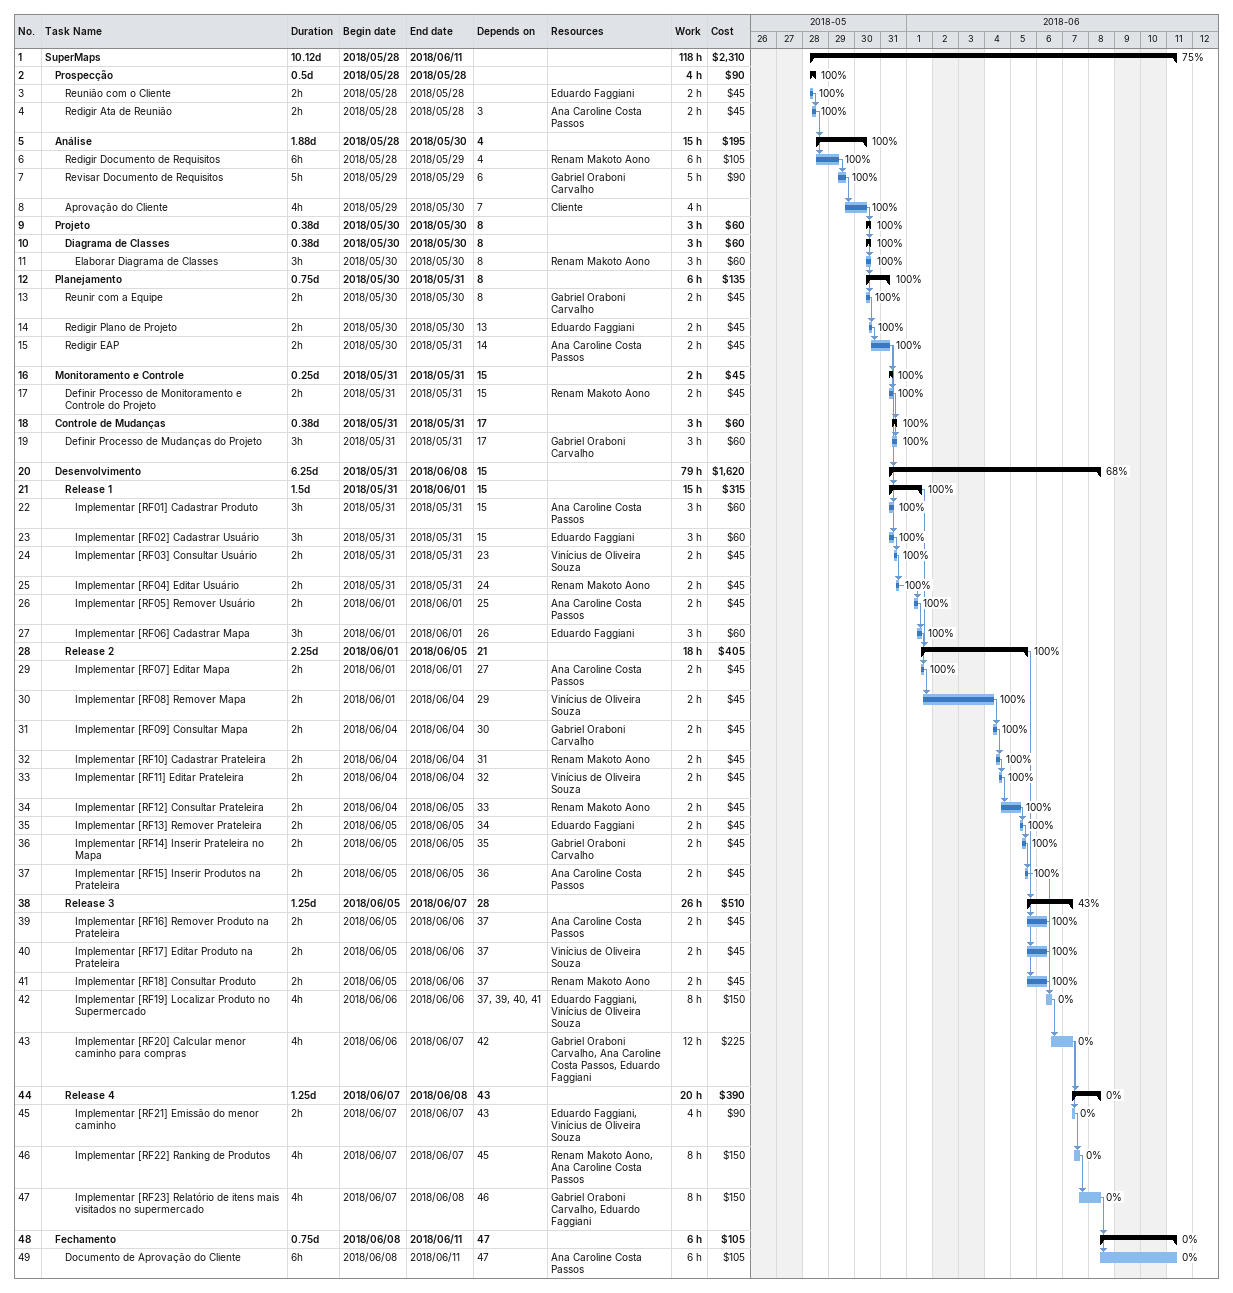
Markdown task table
| ID | Level | Task | Duration | Start | Finish | Predecessors | Resources | % complete | Work (h) | Cost ($) |
|---|---|---|---|---|---|---|---|---|---|---|
| 1 | 1 | **SuperMaps** | 10.12d | 2018-05-28 | 2018-06-11 |  |  | 75 | 118 | 2310 |
| 2 | 2 | **Prospecção** | 0.5d | 2018-05-28 | 2018-05-28 |  |  | 100 | 4 | 90 |
| 3 | 3 | Reunião com o Cliente | 2h | 2018-05-28 | 2018-05-28 |  | Eduardo Faggiani | 100 | 2 | 45 |
| 4 | 3 | Redigir Ata de Reunião | 2h | 2018-05-28 | 2018-05-28 | 3 | Ana Caroline Costa Passos | 100 | 2 | 45 |
| 5 | 2 | **Análise** | 1.88d | 2018-05-28 | 2018-05-30 | 4 |  | 100 | 15 | 195 |
| 6 | 3 | Redigir Documento de Requisitos | 6h | 2018-05-28 | 2018-05-29 | 4 | Renam Makoto Aono | 100 | 6 | 105 |
| 7 | 3 | Revisar Documento de Requisitos | 5h | 2018-05-29 | 2018-05-29 | 6 | Gabriel Oraboni Carvalho | 100 | 5 | 90 |
| 8 | 3 | Aprovação do Cliente | 4h | 2018-05-29 | 2018-05-30 | 7 | Cliente | 100 | 4 |  |
| 9 | 2 | **Projeto** | 0.38d | 2018-05-30 | 2018-05-30 | 8 |  | 100 | 3 | 60 |
| 10 | 3 | **Diagrama de Classes** | 0.38d | 2018-05-30 | 2018-05-30 | 8 |  | 100 | 3 | 60 |
| 11 | 4 | Elaborar Diagrama de Classes | 3h | 2018-05-30 | 2018-05-30 | 8 | Renam Makoto Aono | 100 | 3 | 60 |
| 12 | 2 | **Planejamento** | 0.75d | 2018-05-30 | 2018-05-31 | 8 |  | 100 | 6 | 135 |
| 13 | 3 | Reunir com a Equipe | 2h | 2018-05-30 | 2018-05-30 | 8 | Gabriel Oraboni Carvalho | 100 | 2 | 45 |
| 14 | 3 | Redigir Plano de Projeto | 2h | 2018-05-30 | 2018-05-30 | 13 | Eduardo Faggiani | 100 | 2 | 45 |
| 15 | 3 | Redigir EAP | 2h | 2018-05-30 | 2018-05-31 | 14 | Ana Caroline Costa Passos | 100 | 2 | 45 |
| 16 | 2 | **Monitoramento e Controle** | 0.25d | 2018-05-31 | 2018-05-31 | 15 |  | 100 | 2 | 45 |
| 17 | 3 | Definir Processo de Monitoramento e Controle do Projeto | 2h | 2018-05-31 | 2018-05-31 | 15 | Renam Makoto Aono | 100 | 2 | 45 |
| 18 | 2 | **Controle de Mudanças** | 0.38d | 2018-05-31 | 2018-05-31 | 17 |  | 100 | 3 | 60 |
| 19 | 3 | Definir Processo de Mudanças do Projeto | 3h | 2018-05-31 | 2018-05-31 | 17 | Gabriel Oraboni Carvalho | 100 | 3 | 60 |
| 20 | 2 | **Desenvolvimento** | 6.25d | 2018-05-31 | 2018-06-08 | 15 |  | 68 | 79 | 1620 |
| 21 | 3 | **Release 1** | 1.5d | 2018-05-31 | 2018-06-01 | 15 |  | 100 | 15 | 315 |
| 22 | 4 | Implementar [RF01] Cadastrar Produto | 3h | 2018-05-31 | 2018-05-31 | 15 | Ana Caroline Costa Passos | 100 | 3 | 60 |
| 23 | 4 | Implementar [RF02] Cadastrar Usuário | 3h | 2018-05-31 | 2018-05-31 | 15 | Eduardo Faggiani | 100 | 3 | 60 |
| 24 | 4 | Implementar [RF03] Consultar Usuário | 2h | 2018-05-31 | 2018-05-31 | 23 | Vinícius de Oliveira Souza | 100 | 2 | 45 |
| 25 | 4 | Implementar [RF04] Editar Usuário | 2h | 2018-05-31 | 2018-05-31 | 24 | Renam Makoto Aono | 100 | 2 | 45 |
| 26 | 4 | Implementar [RF05] Remover Usuário | 2h | 2018-06-01 | 2018-06-01 | 25 | Ana Caroline Costa Passos | 100 | 2 | 45 |
| 27 | 4 | Implementar [RF06] Cadastrar Mapa | 3h | 2018-06-01 | 2018-06-01 | 26 | Eduardo Faggiani | 100 | 3 | 60 |
| 28 | 3 | **Release 2** | 2.25d | 2018-06-01 | 2018-06-05 | 21 |  | 100 | 18 | 405 |
| 29 | 4 | Implementar [RF07] Editar Mapa | 2h | 2018-06-01 | 2018-06-01 | 27 | Ana Caroline Costa Passos | 100 | 2 | 45 |
| 30 | 4 | Implementar [RF08] Remover Mapa | 2h | 2018-06-01 | 2018-06-04 | 29 | Vinícius de Oliveira Souza | 100 | 2 | 45 |
| 31 | 4 | Implementar [RF09] Consultar Mapa | 2h | 2018-06-04 | 2018-06-04 | 30 | Gabriel Oraboni Carvalho | 100 | 2 | 45 |
| 32 | 4 | Implementar [RF10] Cadastrar Prateleira | 2h | 2018-06-04 | 2018-06-04 | 31 | Renam Makoto Aono | 100 | 2 | 45 |
| 33 | 4 | Implementar [RF11] Editar Prateleira | 2h | 2018-06-04 | 2018-06-04 | 32 | Vinícius de Oliveira Souza | 100 | 2 | 45 |
| 34 | 4 | Implementar [RF12] Consultar Prateleira | 2h | 2018-06-04 | 2018-06-05 | 33 | Renam Makoto Aono | 100 | 2 | 45 |
| 35 | 4 | Implementar [RF13] Remover Prateleira | 2h | 2018-06-05 | 2018-06-05 | 34 | Eduardo Faggiani | 100 | 2 | 45 |
| 36 | 4 | Implementar [RF14] Inserir Prateleira no Mapa | 2h | 2018-06-05 | 2018-06-05 | 35 | Gabriel Oraboni Carvalho | 100 | 2 | 45 |
| 37 | 4 | Implementar [RF15] Inserir Produtos na Prateleira | 2h | 2018-06-05 | 2018-06-05 | 36 | Ana Caroline Costa Passos | 100 | 2 | 45 |
| 38 | 3 | **Release 3** | 1.25d | 2018-06-05 | 2018-06-07 | 28 |  | 43 | 26 | 510 |
| 39 | 4 | Implementar [RF16] Remover Produto na Prateleira | 2h | 2018-06-05 | 2018-06-06 | 37 | Ana Caroline Costa Passos | 100 | 2 | 45 |
| 40 | 4 | Implementar [RF17] Editar Produto na Prateleira | 2h | 2018-06-05 | 2018-06-06 | 37 | Vinícius de Oliveira Souza | 100 | 2 | 45 |
| 41 | 4 | Implementar [RF18] Consultar Produto | 2h | 2018-06-05 | 2018-06-06 | 37 | Renam Makoto Aono | 100 | 2 | 45 |
| 42 | 4 | Implementar [RF19] Localizar Produto no Supermercado | 4h | 2018-06-06 | 2018-06-06 | 37, 39, 40, 41 | Eduardo Faggiani, Vinícius de Oliveira Souza | 0 | 8 | 150 |
| 43 | 4 | Implementar [RF20] Calcular menor caminho para compras | 4h | 2018-06-06 | 2018-06-07 | 42 | Gabriel Oraboni Carvalho, Ana Caroline Costa Passos, Eduardo Faggiani | 0 | 12 | 225 |
| 44 | 3 | **Release 4** | 1.25d | 2018-06-07 | 2018-06-08 | 43 |  | 0 | 20 | 390 |
| 45 | 4 | Implementar [RF21] Emissão do menor caminho | 2h | 2018-06-07 | 2018-06-07 | 43 | Eduardo Faggiani, Vinícius de Oliveira Souza | 0 | 4 | 90 |
| 46 | 4 | Implementar [RF22] Ranking de Produtos | 4h | 2018-06-07 | 2018-06-07 | 45 | Renam Makoto Aono, Ana Caroline Costa Passos | 0 | 8 | 150 |
| 47 | 4 | Implementar [RF23] Relatório de itens mais visitados no supermercado | 4h | 2018-06-07 | 2018-06-08 | 46 | Gabriel Oraboni Carvalho, Eduardo Faggiani | 0 | 8 | 150 |
| 48 | 2 | **Fechamento** | 0.75d | 2018-06-08 | 2018-06-11 | 47 |  | 0 | 6 | 105 |
| 49 | 3 | Documento de Aprovação do Cliente | 6h | 2018-06-08 | 2018-06-11 | 47 | Ana Caroline Costa Passos | 0 | 6 | 105 |
